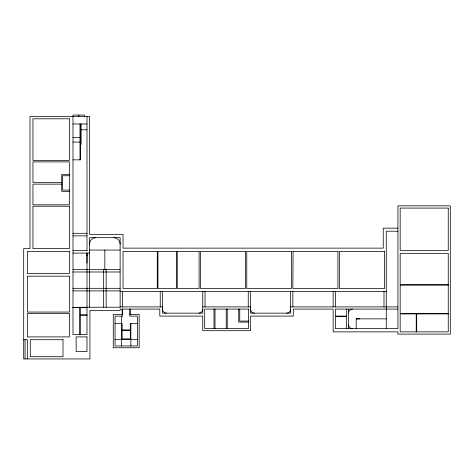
<?xml version="1.0" encoding="UTF-8"?>
<svg xmlns="http://www.w3.org/2000/svg" width="474" height="474" viewBox="0 0 474 474"><rect width="100%" height="100%" fill="white"/><g stroke="black" fill="none" stroke-linecap="round" stroke-linejoin="round"><path stroke-width="0.71" d="M86.991 254.419L86.991 263.034M86.991 255.735L86.991 255.131M72.99 307.673L86.991 307.673L72.99 307.395L86.991 307.223L120.129 307.223L120.129 237.681L89.556 237.681L89.556 307.223M72.99 123.981L86.991 123.981M80.55 129.817L86.991 129.817M72.99 137.525L80.55 137.525M72.99 142.082L80.55 142.082M72.99 159.839L80.55 159.839L80.55 123.981M69.346 174.438L61.703 174.438L61.703 191.389L69.346 191.389M69.346 175.747L62.568 175.747L62.568 190.074L69.346 190.074M61.703 182.555L32.943 182.555L32.943 161.883L69.346 161.883L69.346 204.821L32.943 204.821L32.943 184.143L61.703 184.143M397.935 228.16L383.235 228.16L383.235 248.133L123.039 248.133L123.039 234.506L89.556 234.506L89.556 116.563L29.998 116.563L29.998 248.601L23.7 248.601L23.7 358.942L89.93 358.942L89.93 310.399L120.129 310.399L120.129 309.089L159.803 309.089L159.803 316.093L202.742 316.093L202.742 330.698L250.533 330.698L250.533 316.093L293.288 316.093L293.288 309.089L333.151 309.089L333.151 331.865L397.935 331.865L397.935 334.105L450.3 334.105L450.3 205.846L397.935 205.846L397.935 328.648L335.391 328.648L335.391 316.419L346.358 316.419M397.935 231.194L386.269 231.194L386.269 328.648M72.919 233.303L87.062 233.303M72.99 235.868L86.991 235.868M89.556 250.047L120.129 250.047M72.99 250.515L86.991 250.515M72.99 253.08L89.556 253.08M72.99 269.416L120.129 269.416M72.907 271.987L120.189 271.987M400.175 284.678L448.25 284.678M400.175 285.147L448.25 285.147M72.99 288.322L120.129 288.322M72.919 290.888L120.129 290.888M120.129 291.492L386.269 291.492M120.129 306.897L162.511 306.897M202.742 306.897L250.533 306.897M290.58 306.897L397.935 306.897M72.99 307.395L86.991 307.395M397.935 309.089L335.391 309.089L335.391 316.093L346.358 316.093M448.25 313.433L400.175 313.433L400.175 253.317L448.25 253.317L448.25 331.865L400.175 331.865L400.175 313.901L416.231 313.901L416.231 331.865M448.25 313.901L416.699 313.901L416.699 331.865M122.701 314.363L113.274 314.363L113.274 347.738L139.172 347.738L139.172 314.363L129.746 314.363M80.13 314.908L86.991 314.908M80.13 315.186L86.991 315.186M356.181 328.648L356.181 318.86L386.269 318.866M248.601 321.07L239.737 321.07L239.737 309.089M248.601 322.083L238.724 322.083L238.724 309.089M115.046 323.606L122.138 323.606L122.138 329.904M137.395 323.606L130.303 323.606L130.303 329.904M121.581 329.904L130.865 329.904M115.046 339.425L137.395 339.425M23.7 339.71L27.338 339.71L27.338 358.942M356.181 318.86L359.713 318.866M89.592 241.894L89.556 244.211A6.417 6.417 0 0 1 95.861 237.681M86.991 254.159L86.991 253.08L86.991 334.668L72.99 334.668L72.99 115.058L84.621 115.058L84.621 116.563M426.505 313.433L426.505 313.901M417.375 313.433L417.375 313.901M410.028 313.433L410.028 313.901M404.227 313.433L404.227 313.901M383.993 291.492L383.993 306.897M348.597 309.089L348.597 328.648M346.358 309.089L346.358 328.648M335.414 291.492L335.414 306.897M333.145 291.492L333.145 306.897M292.855 291.492L292.855 306.897M290.58 291.492L290.58 313.148L250.533 313.148L250.533 291.492M248.263 291.492L248.263 306.897M227.236 309.089L227.236 328.458M226.222 309.089L226.222 328.458M215.006 309.089L215.006 328.458M213.993 309.089L213.993 328.458M205.017 291.492L205.017 306.897M202.742 291.492L202.742 313.148L162.511 313.148L162.511 291.492M160.236 291.492L160.236 306.897M130.865 323.606L130.865 345.961M130.303 309.089L130.303 314.363M129.746 309.089L129.746 316.14L137.395 316.14L137.395 345.961L115.046 345.961L115.046 316.14L122.701 316.14L122.701 309.089M122.399 291.492L122.399 306.897M122.138 309.089L122.138 314.363M121.581 316.14L121.581 345.961M106.129 269.416L106.129 307.223M104.843 250.047L104.843 269.416M103.557 269.416L103.557 307.223M86.991 116.563L86.991 250.864M81.107 123.981L81.107 144.611M80.13 307.673L80.13 334.668M79.987 123.981L79.987 159.839M79.851 307.673L79.851 334.668M78.803 115.058L78.803 116.563M25.075 339.71L25.075 358.942M202.742 309.089A3.993 3.993 0 0 1 198.819 313.148M166.427 313.148A3.993 3.993 0 0 1 162.511 309.089M254.455 313.148A3.993 3.993 0 0 1 250.533 309.089M290.58 309.089A3.993 3.993 0 0 1 286.663 313.148M113.825 237.681A6.417 6.417 0 0 1 120.129 244.211M352.52 328.648A3.922 3.922 0 0 1 348.597 324.726M348.597 312.964A3.922 3.922 0 0 1 352.52 309.089M291.569 251.356L291.38 288.506L246.758 288.506L246.758 251.356L291.569 251.356M293.056 251.356L292.867 288.506L337.932 288.506L337.932 251.356L293.056 251.356M69.346 118.802L32.943 118.802L32.943 160.479L69.346 160.479L69.346 118.802M69.346 206.22L32.943 206.22L32.943 248.601L69.346 248.601L69.346 206.22M448.25 208.086L400.175 208.086L400.175 250.373L448.25 250.373L448.25 208.086M157.279 251.356L123.039 251.356L123.039 288.506L157.279 288.506L157.279 251.356M176.405 251.356L157.961 251.356L157.961 288.506L176.405 288.506L176.405 251.356M199.104 251.356L177.235 251.356L177.235 288.506L199.104 288.506L199.104 251.356M245.36 251.356L200.508 251.356L200.508 288.506L245.36 288.506L245.36 251.356M384.604 251.356L339.331 251.356L339.331 288.506L384.604 288.506L384.604 251.356M69.346 251.362L27.338 251.362L27.338 273.575L69.346 273.575L69.346 251.362M69.346 276.17L27.338 276.17L27.338 312.058L69.346 312.058L69.346 276.17M248.601 309.089L204.679 309.089L204.679 328.458L248.601 328.458L248.601 309.089M69.346 313.64L27.338 313.64L27.338 336.907L69.346 336.907L69.346 313.64M130.303 330.467L122.138 330.467L122.138 338.869L130.303 338.869L130.303 330.467M86.991 336.907L76.142 336.907L76.142 351.589L86.991 351.589L86.991 336.907M63.006 339.71L30.283 339.71L30.283 356.703L63.006 356.703L63.006 339.71"/></g></svg>
